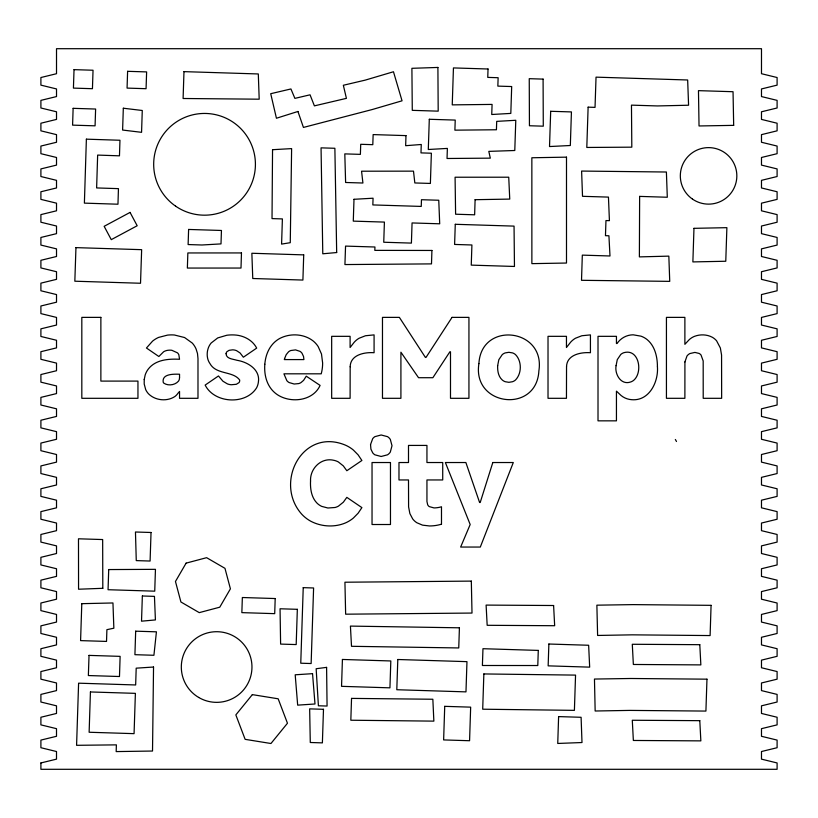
<?xml version="1.0" encoding="UTF-8"?>
<svg xmlns="http://www.w3.org/2000/svg" width="818" height="818" viewBox="0 0 818 818"><rect width="100%" height="100%" fill="white"/><g stroke="black" fill="none" stroke-linecap="round" stroke-linejoin="round"><path stroke-width="1.23" d="M676.496 441.495L675.341 439.491M40.9 762.949L40.9 769.298L777.1 769.298L777.1 762.949L761.486 759.145L761.486 751.527L777.1 747.713L777.1 740.096L761.486 736.292L761.486 728.674L777.1 724.871L777.1 717.253L761.486 713.449L761.486 705.832L777.1 702.018L777.1 694.41L761.486 690.596L761.486 682.979L777.1 679.175L777.1 671.558L761.486 667.754L761.486 660.136L777.1 656.322L777.1 648.715L761.486 644.901L761.486 637.283L777.1 633.48L777.1 625.862L761.486 622.058L761.486 614.441L777.1 610.627L777.1 603.019L761.486 599.205L761.486 591.588L777.1 587.784L777.1 580.166L761.486 576.363L761.486 568.745L777.1 564.931L777.1 557.324L761.486 553.51L761.486 545.892L777.1 542.089L777.1 534.471L761.486 530.667L761.486 523.05L777.1 519.246L777.1 511.628L761.486 507.814L761.486 500.197L777.1 496.393L777.1 488.775L761.486 484.972L761.486 477.354L777.1 473.55L777.1 465.933L761.486 462.119L761.486 454.511L777.1 450.698L777.1 443.08L761.486 439.276L761.486 431.659L777.1 427.855L777.1 420.237L761.486 416.423L761.486 408.816L777.1 405.002L777.1 397.384L761.486 393.581L761.486 385.963L777.1 382.159L777.1 374.542L761.486 370.728L761.486 363.12L777.1 359.306L777.1 351.689L761.486 347.885L761.486 340.268L777.1 336.464L777.1 328.846L761.486 325.032L761.486 317.425L777.1 313.611L777.1 305.993L761.486 302.19L761.486 294.572L777.1 290.768L777.1 283.151L761.486 279.347L761.486 271.729L777.1 267.915L777.1 260.298L761.486 256.494L761.486 248.876L777.1 245.073L777.1 237.455L761.486 233.651L761.486 226.034L777.1 222.22L777.1 214.613L761.486 210.799L761.486 203.181L777.1 199.377L777.1 191.76L761.486 187.956L761.486 180.338L777.1 176.524L777.1 168.917L761.486 165.103L761.486 157.485L777.1 153.682L777.1 146.064L761.486 142.26L761.486 134.643L777.1 130.829L777.1 123.221L761.486 119.408L761.486 111.79L777.1 107.986L777.1 100.369L761.486 96.565L761.486 88.947L777.1 85.133L777.1 77.526L761.486 73.712L761.486 48.702L56.514 48.702L56.514 73.712L40.9 77.526L40.9 85.133L56.514 88.947L56.514 96.565L40.9 100.369L40.9 107.986L56.514 111.79L56.514 119.408L40.9 123.221L40.9 130.829L56.514 134.643L56.514 142.26L40.9 146.064L40.9 153.682L56.514 157.485L56.514 165.103L40.9 168.917L40.9 176.524L56.514 180.338L56.514 187.956L40.9 191.76L40.9 199.377L56.514 203.181L56.514 210.799L40.9 214.613L40.9 222.22L56.514 226.034L56.514 233.651L40.9 237.455L40.9 245.073L56.514 248.876L56.514 256.494L40.9 260.298L40.9 267.915L56.514 271.729L56.514 279.347L40.9 283.151L40.9 290.768L56.514 294.572L56.514 302.19L40.9 305.993L40.9 313.611L56.514 317.425L56.514 325.032L40.9 328.846L40.9 336.464L56.514 340.268L56.514 347.885L40.9 351.689L40.9 359.306L56.514 363.12L56.514 370.728L40.9 374.542L40.9 382.159L56.514 385.963L56.514 393.581L40.9 397.384L40.9 405.002L56.514 408.816L56.514 416.423L40.9 420.237L40.9 427.855L56.514 431.659L56.514 439.276L40.9 443.08L40.9 450.698L56.514 454.511L56.514 462.119L40.9 465.933L40.9 473.55L56.514 477.354L56.514 484.972L40.9 488.775L40.9 496.393L56.514 500.197L56.514 507.814L40.9 511.628L40.9 519.246L56.514 523.05L56.514 530.667L40.9 534.471L40.9 542.089L56.514 545.892L56.514 553.51L40.9 557.324L40.9 564.931L56.514 568.745L56.514 576.363L40.9 580.166L40.9 587.784L56.514 591.588L56.514 599.205L40.9 603.019L40.9 610.627L56.514 614.441L56.514 622.058L40.9 625.862L40.9 633.48L56.514 637.283L56.503 644.901L40.9 648.715L40.9 656.322L56.503 660.136L56.503 667.754L40.9 671.558L40.9 679.175L56.503 682.979L56.503 690.596L40.9 694.41L40.9 702.018L56.503 705.832L56.503 713.449L40.9 717.253L40.9 724.871L56.503 728.674L56.503 736.292L40.9 740.096L40.9 747.713L56.503 751.527L56.503 759.145L40.9 762.949M639.635 196.392L639.379 256.893L668.838 256.126L669.737 281.361L581.516 280.308L582.324 255.124L609.993 255.983L608.919 235.778L605.463 235.676L605.964 220.563L609.42 220.666L608.449 197.107L582.518 196.31L581.608 171.064L666.394 172.015L667.304 197.25L639.635 196.392M272.547 149.704L272.026 218.6L282.394 218.917L281.586 244.101L290.267 242.69L291.617 148.61L272.547 149.704M153.539 667.028L152.516 751.036L116.176 751.589L116.391 744.871L76.585 745.31L78.6 683.183L135.655 684.963L136.197 668.173L153.539 667.028M310.543 480.994C310.165 488.683 311.321 497.211 316.883 502.988A16.513 16.513 0 0 0 321.75 506.393L327.906 508.009L335.104 507.487A15.798 15.798 0 0 0 338.417 506.158L343.345 502.201L346.832 497.364L361.893 507.61L358.12 513.213L353.366 518.05A33.037 33.037 0 0 1 345.472 522.927C334.45 527.569 321.362 526.772 310.809 521.25A35.46 35.46 0 0 1 301.852 514.317C273.56 483.009 302.363 427.108 345.472 445.166A33.037 33.037 0 0 1 353.366 450.043L358.12 454.869L361.893 460.483L346.832 470.728L343.315 465.892L338.335 461.935A16.186 16.186 0 0 0 333.867 460.319C321.259 457.17 309.889 468.561 310.543 480.994M497.671 365.574C497.405 370.656 498.254 376.433 502.262 379.992A9.54 9.54 0 0 0 505.258 381.72L508.888 382.323L512.518 381.72A9.54 9.54 0 0 0 515.514 379.992C521.874 373.468 521.915 361.116 515.514 354.613A9.54 9.54 0 0 0 512.518 352.895L508.888 352.313L505.258 352.895A9.54 9.54 0 0 0 502.262 354.613L498.827 359.705L497.671 365.574M616.087 365.646C614.482 374.112 621.005 385.595 630.79 381.924A9.744 9.744 0 0 0 633.838 380.186C643.112 372.078 639.001 348.294 623.827 352.701A9.714 9.714 0 0 0 620.78 354.45L617.273 359.654L616.087 365.646M657.427 366.75C658.572 381.894 649.267 401.219 631.721 399.695A18.671 18.671 0 0 1 621.056 395.483L616.445 391.137L616.445 420.841L598.009 420.841L598.009 336.331L616.445 336.331L616.445 343.499L617.069 343.499A19.652 19.652 0 0 1 633.142 334.807L640.944 336.157A20.665 20.665 0 0 1 647.396 339.818C655.085 346.392 657.406 357.057 657.427 366.75M86.381 139.162L84.387 203.13L117.966 204.214L118.446 188.641L96.626 187.936L97.649 155.083L119.469 155.829L119.96 140.256L86.381 139.162M241.474 252.936L241.003 268.048L187.363 268.059L187.854 252.956L241.474 252.936M488.029 68.998L487.763 77.393L498.131 77.72L497.845 86.115L511.69 86.544L510.81 113.405L491.741 114.5L492.078 104.418L452.242 104.868L453.448 67.925L488.029 68.998M74.029 69.642L73.426 88.109L92.444 88.702L93.037 70.236L74.029 69.642M73.129 108.334L72.587 125.134L95.072 125.829L95.614 109.039L73.129 108.334M81.79 603.674L80.583 640.617L106.524 641.424L106.902 629.666L113.855 628.204L112.956 602.968L81.79 603.674M89.029 655.392L88.364 675.545L119.479 676.517L120.123 656.363L89.029 655.392M90.43 691.956L89.131 732.253L134.07 733.654L135.389 693.357L90.43 691.956M123.324 108.221L122.608 130.052L141.565 132.322L142.271 110.491L123.324 108.221M108.712 569.563L108.058 589.717L154.735 591.169L155.451 569.338L108.712 569.563M127.608 71.319L127.066 88.099L146.064 88.702L146.626 71.912L127.608 71.319M135.676 631.179L134.919 654.686L153.917 655.279L156.432 631.823L135.676 631.179M142.352 595.995L141.524 621.179L155.41 619.932L154.449 596.373L142.352 595.995M183.978 71.636L183.099 98.497L259.194 99.193L258.304 73.957L183.978 71.636M188.61 229.449L188.12 244.551L201.964 244.991L221.003 243.897L221.453 230.471L188.61 229.449M275.196 598.541L274.705 613.653L241.852 612.631L242.353 597.518L275.196 598.541M303.713 254.879L302.905 280.063L252.762 278.498L251.862 253.263L303.713 254.879M297.343 609.318L296.188 644.574L280.615 644.093L280.053 608.776L297.343 609.318M303.233 587.651L300.758 663.214L311.137 663.531L313.601 587.978L303.233 587.651M323.488 709.298L322.384 742.877L310.288 742.499L309.654 708.869L323.488 709.298M354 199.295L353.284 221.126L384.409 222.087L383.744 242.24L411.403 243.099L412.067 222.946L439.706 223.805L438.755 200.246L421.464 199.715L421.25 206.422L372.834 204.929L373.069 198.212L354 199.295M342.425 659.461L341.546 686.333L389.941 687.836L390.82 660.964L342.425 659.461M351.536 698.398L350.83 720.229L433.857 721.128L432.845 699.247L351.536 698.398M405.984 135.614L405.656 145.696L421.27 144.489L420.984 152.894L431.372 153.211L430.38 183.436L414.828 182.956L413.489 171.146L361.566 171.207L362.916 183.017L345.615 182.486L344.807 153.886L360.38 154.367L360.718 144.295L372.803 144.674L373.141 134.592L405.984 135.614M397.804 659.502L396.802 689.727L465.974 691.875L466.966 661.65L397.804 659.502M429.297 119.275L428.295 149.5L447.374 148.416L447.037 158.487L490.319 158.15L488.806 151.381L514.788 150.502L515.78 120.287L496.71 121.371L496.424 129.765L454.9 130.164L455.227 120.082L429.297 119.275M431.924 250.461L431.495 263.887L344.93 264.562L345.554 246.095L374.941 247.005L374.818 250.369L431.924 250.461M455.278 224.296L454.603 244.439L471.914 244.981L471.25 265.124L514.461 266.464L514.052 226.116L455.278 224.296M444.726 706.343L443.632 739.922L469.573 740.73L470.657 707.151L444.726 706.343M459.419 627.805L458.745 647.948L351.505 646.302L350.421 626.097L459.419 627.805M475.105 199.694L474.634 214.807L455.606 214.214L455.084 177.23L508.735 177.209L509.747 199.091L475.105 199.694M483.857 673.94L482.702 709.206L574.4 710.361L575.555 675.106L483.857 673.94M550.688 111.289L549.522 146.545L570.33 145.502L571.434 111.923L550.688 111.289M538.285 650.412L537.794 665.525L482.395 665.494L482.968 648.705L538.285 650.412M548.868 644.022L548.152 665.852L589.666 667.14L588.643 645.259L548.868 644.022M558.612 716.599L557.743 743.46L581.997 742.529L581.097 717.294L558.612 716.599M588.122 107.158L586.803 147.455L631.813 147.168L631.465 105.133L657.396 105.941L688.582 105.225L687.662 79.99L596.036 77.148L595.034 107.373L588.122 107.158M693.971 228.334L692.877 261.913L725.77 261.249L726.885 227.67L693.971 228.334M706.967 679.175L705.914 711.077L629.768 710.402L595.156 711.006L594.461 679.052L630.831 678.49L706.967 679.175M711.077 605.34L710.106 635.566L632.232 634.84L597.61 635.453L596.874 605.177L633.224 604.614L711.077 605.34M75.951 247.629L74.837 281.208L140.522 283.253L141.647 249.674L75.951 247.629M151.033 532.487L150.093 561.036L136.269 560.606L135.461 532.007L151.033 532.487M264.817 364.266C264.153 372.885 265.809 382.037 271.228 388.979A26.718 26.718 0 0 0 277.568 394.818C290.911 403.499 313.049 401.076 320.094 385.401L306.259 376.178L303.58 380.37L300.993 382.579A9.796 9.796 0 0 1 298.774 383.581L294.153 384.02L289.051 382.527A9.1 9.1 0 0 1 286.852 380.667L283.928 373.816L321.218 373.816A40.072 40.072 0 0 0 322.629 362.967L321.494 354.02L318.171 346.566A24.243 24.243 0 0 0 312.916 340.779C303.58 333.642 290.001 333.09 279.715 338.478A26.462 26.462 0 0 0 272.936 343.836C267.875 349.398 265.39 356.863 264.817 364.266M350.176 366.75L350.104 398.305L331.668 398.305L331.668 336.331L350.104 336.331L350.104 347.497L354.255 342.2A20.082 20.082 0 0 1 359.133 338.233L365.482 335.748L374.082 334.889L374.082 352.722C364.542 352.026 350.38 354.715 350.176 366.75M478.908 363.621C472.027 406.321 536.649 413.949 538.868 370.922C545.718 328.325 481.168 320.728 478.908 363.621M566.537 366.75L566.455 398.305L548.019 398.305L548.019 336.331L566.455 336.331L566.455 347.497L570.616 342.2A20.082 20.082 0 0 1 575.483 338.233L581.843 335.748L590.432 334.889L590.432 352.722C580.892 352.026 566.731 354.715 566.537 366.75M684.922 361.945L684.881 398.305L666.435 398.305L666.435 317.374L684.881 317.374L684.881 344.317L689.288 339.593A18.037 18.037 0 0 1 694.462 336.362C700.157 334.163 706.854 334.368 712.263 337.241A15.839 15.839 0 0 1 716.599 340.82L720.361 347.987L721.568 355.063L721.65 398.305L703.214 398.305L703.183 360.953L701.026 355.002A7.035 7.035 0 0 0 699.155 353.448L694.922 352.415L689.871 353.56A8.599 8.599 0 0 0 686.977 356.024L684.922 361.945M370.544 444.532L370.922 449.164L372.711 452.835A8.967 8.967 0 0 0 374.9 454.818L381.147 456.485L387.517 454.818A9.121 9.121 0 0 0 390.329 452.017L392.006 445.728L390.329 439.45A9.121 9.121 0 0 0 387.517 436.648L381.147 434.982L374.9 436.648A8.967 8.967 0 0 0 372.711 438.632L370.544 444.532M144.224 379.532L144.203 384.02L145.686 389.583A15.89 15.89 0 0 0 148.672 393.969C155.359 400.575 166.995 401.75 174.837 396.546A12.791 12.791 0 0 0 177.833 393.417L179.541 391.444L179.541 398.305L197.987 398.305L197.987 358.56L197.486 353.478L196.044 348.897A21.432 21.432 0 0 0 192.261 343.059L184.582 337.537L174.418 335.002A38.293 38.293 0 0 0 167.537 335.104L158.6 337.415A26.227 26.227 0 0 0 152.588 341.106L146.453 348.008L158.856 356.505L163.631 351.76A11.401 11.401 0 0 1 167.271 350.38L168.876 350.186A15.716 15.716 0 0 1 171.872 350.298L177.496 352.855A6.892 6.892 0 0 1 178.856 354.828L179.541 359.276C168.6 358.703 155.532 359.623 148.283 369.082A20.082 20.082 0 0 0 145.164 375.033L144.224 379.532M226.075 353.683C226.085 358.959 233.324 359.061 237.016 360.298C247.629 361.975 260.369 369.542 258.396 381.996A16.922 16.922 0 0 1 256.576 387.855C245.645 405.288 214.357 403.427 205.154 385.084L218.467 375.973L222.966 381.239L227.363 383.877A13.63 13.63 0 0 0 231.269 384.746L236.33 384.296L239.02 382.609A3.323 3.323 0 0 0 239.572 381.403A3.967 3.967 0 0 0 239.643 379.971C232.854 370.779 216.126 374.9 209.95 363.56A15.082 15.082 0 0 1 207.66 358.468L207.322 356.525A19.55 19.55 0 0 1 207.66 350.176L208.232 348.202A16.912 16.912 0 0 1 211.167 342.998L217.721 337.926L226.831 335.247A40.143 40.143 0 0 1 234.418 334.961C243.365 335.36 252.486 339.94 256.678 348.11L243.365 357.221L240.063 352.957L236.576 350.677A10.419 10.419 0 0 0 232.506 349.848L229.101 350.329L226.964 351.668A3.528 3.528 0 0 0 226.157 353.233L226.075 353.683M179.541 377.609L179.357 379.184A5.961 5.961 0 0 1 178.416 381.229C175.042 385.155 168.079 386.116 163.835 383.151A3.149 3.149 0 0 1 163.171 382.047C161.933 373.601 174.07 374.092 179.541 374.235L179.541 377.609M284.633 358.478L284.337 359.583L303.907 359.583L303.55 356.515L301.995 353.202A7.935 7.935 0 0 0 300.073 351.392L295.564 349.899L290.768 350.523A8.395 8.395 0 0 0 288.519 351.852L286.218 354.644L284.633 358.478M492.814 462.528L480.207 502.487L479.593 502.487L465.871 462.528L445.381 462.528L470.176 524.512L460.646 547.048L480.309 547.048L513.295 462.528L492.814 462.528M186.115 563.132L175.461 581.475L180.911 601.987L199.255 612.631L219.766 607.191L230.41 588.837L224.97 568.336L206.617 557.682L186.115 563.132M452.037 317.374L426.014 357.425L425.401 357.425L399.378 317.374L382.476 317.374L382.476 398.305L400.912 398.305L400.912 352.21L418.54 377.711L432.875 377.711L449.88 351.791L450.493 351.791L450.493 398.305L468.939 398.305L468.939 317.374L452.037 317.374M252.353 694.625L235.84 714.901L245.134 739.339L270.952 743.511L287.466 723.235L278.171 698.797L252.353 694.625M130.062 212.414L104.152 226.31L111.268 239.654L137.179 225.748L130.062 212.414M297.936 111.473L276.433 118.242L270.717 93.702L290.922 88.957L294.889 98.375L310.053 94.816L314.398 105.87L346.413 98.354L343.345 85.266L365.237 80.123L393.468 71.759L402.047 100.808L372.098 109.571L303.437 127.434L297.936 111.473M441.485 524.205L439.951 524.624A40.92 40.92 0 0 1 429.501 525.954L422.548 525.146L416.914 522.774A16.237 16.237 0 0 1 412.681 518.909L409.879 513.581L408.591 506.863L408.499 479.951L398.979 479.951L398.979 462.528L408.499 462.528L408.499 445.421L426.945 445.421L426.945 462.528L442.722 462.528L442.722 479.951L426.945 479.951L426.945 501.465L427.671 504.767A5.256 5.256 0 0 0 429.266 506.608L434.01 507.917A26.258 26.258 0 0 0 441.485 506.771L441.485 524.205M326.597 667.376L316.157 668.735L318.406 705.781L327.067 706.046L326.597 667.376M336.679 252.537L322.783 253.795L321.055 147.853L334.879 148.283L336.679 252.537M312.537 673.664L295.196 674.799L297.67 705.136L314.991 703.991L312.537 673.664M102.812 588.306L78.559 589.226L78.487 538.796L102.659 539.553L102.812 588.306M437.906 67.444L411.904 68.313L412.282 110.348L438.192 111.156L437.906 67.444M733.674 125.358L699.032 125.962L698.47 90.645L733.04 91.718L733.674 125.358M566.496 157.148L531.853 157.762L531.874 263.641L566.496 263.038L566.496 157.148M471.321 581.107L344.93 582.222L345.646 614.185L472.006 613.06L471.321 581.107M100.87 317.374L81.82 317.374L81.82 398.305L137.956 398.305L137.956 381.096L100.87 381.096L100.87 317.374M390.472 462.528L372.037 462.528L372.037 524.512L390.472 524.512L390.472 462.528M553.602 605.514L486.107 605.095L487.17 625.3L554.665 625.719L553.602 605.514M699.789 644.686L632.294 644.277L633.357 664.472L700.852 664.891L699.789 644.686M699.789 720.668L632.294 720.259L633.357 740.464L700.852 740.873L699.789 720.668M543.091 79.111L529.246 78.681L529.44 125.747L543.285 126.177L543.091 79.111M175.594 206.136A50.869 50.869 0 0 0 255.247 168.477A50.869 50.869 0 0 0 182.803 118.324A50.869 50.869 0 0 0 175.594 206.136M692.498 199.111A28.262 28.262 0 0 0 736.742 178.191A28.262 28.262 0 0 0 696.496 150.328A28.262 28.262 0 0 0 692.498 199.111M198.662 697.437A35.327 35.327 0 0 0 251.964 667.406A35.327 35.327 0 0 0 199.306 636.251A35.327 35.327 0 0 0 198.662 697.437"/></g></svg>
